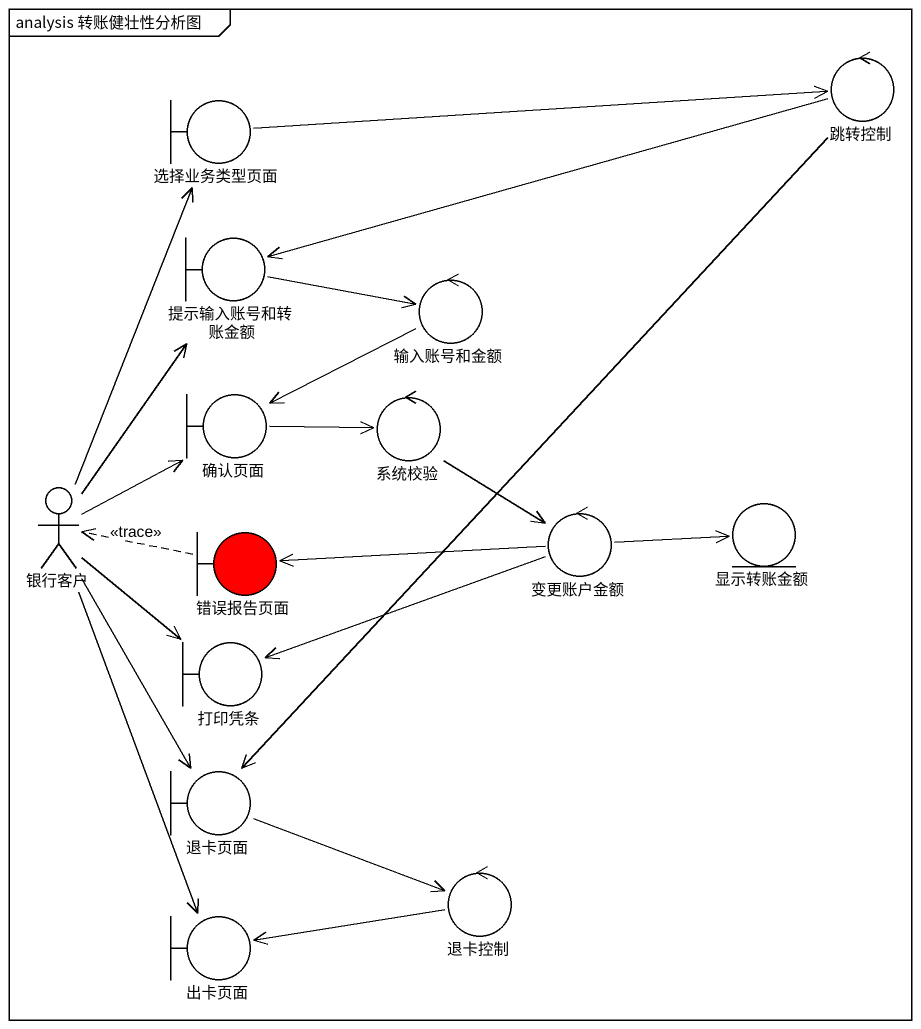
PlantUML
@startuml
mainframe analysis 转账健壮性分析图
boundary 选择业务类型页面
control 跳转控制
boundary 提示输入账号和转账金额
control 输入账号和金额
boundary 确认页面
control 系统校验
actor 银行客户
entity 显示转账金额
boundary 错误报告页面 #FF0000
control 变更账户金额
boundary 打印凭条
boundary 退卡页面
control 退卡控制
boundary 出卡页面
选择业务类型页面 -right-> 跳转控制
跳转控制 -left-> 提示输入账号和转账金额
跳转控制 --> 退卡页面
提示输入账号和转账金额 -right-> 输入账号和金额
输入账号和金额 -left-> 确认页面
确认页面 -right-> 系统校验
系统校验 --> 变更账户金额
银行客户 -up-> 选择业务类型页面
银行客户 -up-> 提示输入账号和转账金额
银行客户 -up-> 确认页面
银行客户 --> 打印凭条
银行客户 --> 退卡页面
银行客户 --> 出卡页面
错误报告页面 .left.> 银行客户 : <<trace>>
变更账户金额 -right-> 显示转账金额
变更账户金额 -left-> 错误报告页面
变更账户金额 -left-> 打印凭条
退卡页面 -right-> 退卡控制
退卡控制 -left-> 出卡页面
@enduml
